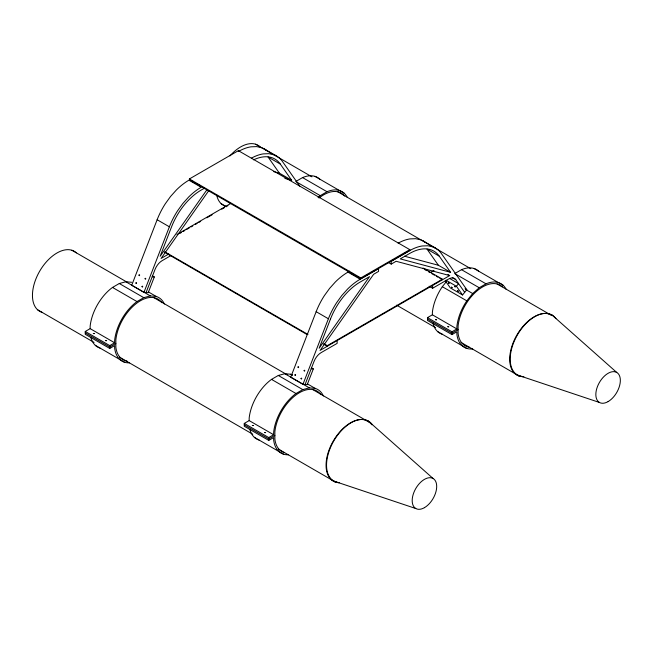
<?xml version="1.0" encoding="UTF-8"?>
<svg xmlns="http://www.w3.org/2000/svg" width="653" height="653" viewBox="0 0 653 653"><rect width="100%" height="100%" fill="white"/><g stroke="black" fill="none" stroke-linecap="round" stroke-linejoin="round"><path stroke-width="0.98" d="M143.954 292.348L169.38 226.803A51.922 29.973 -60 0 1 177.575 210.797L182.824 203.532L188.619 197.059A51.922 29.973 -60 0 1 201.173 187.248L188.929 180.179A51.922 29.973 -60 0 0 176.375 189.99L170.572 196.455L165.331 203.72A51.922 29.973 -60 0 0 157.136 219.734L131.71 285.279L143.954 292.348L148.19 292.724L154.312 276.945L152.565 275.933M146.076 292.536L154.998 269.534A11.632 6.718 -60 0 1 162.124 260.669L170.547 255.805M349.69 271.126L347.943 272.138A51.922 29.973 -60 0 0 335.389 281.941L329.585 288.414L324.345 295.678A51.922 29.973 -60 0 0 316.15 311.685L290.716 377.23L302.959 384.307L307.204 384.682L313.326 368.904L311.579 367.892M302.959 384.307L328.394 318.762A51.922 29.973 -60 0 1 336.589 302.747L341.829 295.483L347.633 289.01A51.922 29.973 -60 0 1 360.187 279.206L378.552 268.603L378.552 271.428L373.655 274.26L320.092 350.4L449.68 275.574L447.925 274.562M305.082 384.495L314.011 361.484A11.632 6.718 -60 0 1 321.137 352.62L337.144 343.38L337.144 340.548M206.985 189.688L160.148 256.27L171.502 226.991A48.453 27.973 -60 0 1 201.173 190.08L204.569 188.121M208.821 190.578L161.079 258.441L168.752 254.009M199.353 185.134L198.398 185.207L198.847 184.758M506.148 289.255A36.715 21.198 -60 0 0 486.003 283.826L479.229 287.736L472.682 293.54L466.813 300.845A36.715 21.198 -60 0 0 456.88 326.443L456.88 328.949L432.384 314.803L432.384 312.305A36.715 21.198 -60 0 1 442.318 286.7L446.432 281.59M388.592 262.596L391.212 264.114L391.212 261.282L409.578 250.679A51.922 29.973 -60 0 1 422.14 245.985L427.935 245.757L433.176 246.973A51.922 29.973 -60 0 1 441.371 253.519L466.805 289.695L462.561 294.976L456.439 286.267L458.561 283.631L449.819 278.578M318.084 197.581L320.264 195.647L327.039 191.737A36.715 21.198 -60 0 1 347.184 197.165M358.309 277.166L357.354 277.092L358.122 276.758M189.394 178.955L238.369 150.672L409.806 249.65L409.806 250.499L360.823 278.774L189.394 179.795L189.394 178.955L360.823 277.925L409.806 249.65M176.963 234.5L230.566 203.556M179.599 233.545L181.363 232.533M183.118 231.513L184.872 230.501M186.627 229.489L189.264 227.962M191.027 226.95L192.782 225.938M195.418 224.412L197.173 223.399M198.928 222.387L200.691 221.367M206.838 217.816L212.111 214.772M221.775 209.197L224.412 207.67M226.175 206.658L227.93 205.646M319.758 179.134A36.715 21.198 -60 0 0 302.551 177.592L295.776 181.51L320.264 195.647M129.425 362.839A36.715 21.198 -60 0 1 114.65 348.106L114.65 345.608L109.753 348.441L85.257 334.295L85.257 331.471L90.155 328.639L90.155 326.141A36.715 21.198 -60 0 1 112.504 287.434L119.287 283.516L125.833 281.769L131.702 282.292M85.257 331.471L109.753 345.608L114.65 342.784L114.65 340.278A36.715 21.198 -60 0 1 136.999 301.572L143.774 297.662L150.321 295.907L156.189 296.429A36.715 21.198 -60 0 1 164.368 304.02M115.859 343.494L109.753 347.021L85.257 332.883M391.212 264.114L396.11 261.282L449.68 275.574M430.613 272.44L434.016 270.473M323.798 343.625L327.308 345.649L442.416 279.198L442.416 279.762L439.779 278.243M288.43 454.79A36.715 21.198 -60 0 1 273.656 440.065L273.656 437.567L268.758 440.391L244.271 426.254L244.271 423.422L249.168 420.597L249.168 418.1A36.715 21.198 -60 0 1 271.517 379.385L278.292 375.475L284.839 373.72L290.707 374.242A36.715 21.198 -60 0 1 292.438 374.92M478.722 271.224A36.715 21.198 -60 0 0 461.516 269.681L454.733 273.599L479.229 287.736M429.119 286.226L432.621 288.242L448.635 279.002A11.632 6.718 -60 0 1 455.761 279.639L464.683 292.34M244.271 423.422L268.758 437.567L273.656 434.735L273.656 432.237A36.715 21.198 -60 0 1 296.005 393.53L302.788 389.612L309.334 387.858L315.203 388.388A36.715 21.198 -60 0 1 323.382 395.971M472.682 348.931A36.715 21.198 -60 0 1 456.88 334.271L456.88 331.773L451.982 334.605L427.486 320.46L427.486 317.636L432.384 314.803M427.486 317.636L451.982 331.773L456.88 328.949M274.872 435.453L268.758 438.979L244.271 424.842M458.096 329.659L451.982 333.185L427.486 319.048M192.986 181.787L192.211 181.526L192.986 181.265M351.6 273.191L351.6 273.77L352.106 273.264M152.198 276.758L154.312 276.945M311.203 368.716L313.326 368.904M273.591 171.608L279.402 173.159L291.646 180.228L280.292 164.066L268.048 156.998L279.402 173.159M284.871 178.424L291.646 180.228M404.476 256.205L438.367 265.249L450.611 272.317L439.257 256.156L427.005 249.087L438.367 265.249M450.611 272.317L400.265 258.89L409.578 253.511A48.453 27.973 -60 0 1 439.257 256.156M517.372 375.002L599.438 402.46M333.724 481.057L415.781 508.516M314.966 176.367L344.245 193.272M473.931 268.456L503.21 285.361M264.334 148.949L276.578 156.018M423.299 241.039L435.543 248.107M302.551 177.592L327.039 191.737M461.516 269.681L486.003 283.826M452.26 277.615L455.761 279.639M465.058 288.691L466.805 289.695M465.687 289.499L472.682 293.54M445.942 280.202L456.439 286.267M423.079 268.032L442.416 279.198M424.834 269.607L426.597 270.628M428.352 271.64L430.107 272.652M431.87 273.672L434.506 275.191M436.261 276.211L438.024 277.223M462.561 294.976L450.317 287.908L445.305 280.782M442.318 286.7L466.813 300.845M347.943 272.138L360.187 279.206M437.526 331.495L466.813 348.408M157.136 219.734L169.38 226.803M316.15 311.685L328.394 318.762M164.67 251.748L307.971 334.483M164.67 252.319L307.09 334.54M323.798 344.188L327.308 346.221L327.308 345.649M148.321 291.883L156.189 296.429M290.707 374.242L292.462 375.255M307.326 383.842L315.203 388.388M125.833 281.769L150.321 295.907M284.839 373.72L309.334 387.858M119.287 283.516L143.774 297.662M278.292 375.475L302.788 389.612M112.504 287.434L136.999 301.572M271.517 379.385L296.005 393.53M90.155 328.639L114.65 342.784M249.168 420.597L273.656 434.735M95.297 345.331L124.584 362.244M254.311 437.29L283.59 454.194M255.527 144.199L311.954 176.841M337.528 191.631L470.78 268.709M497.113 283.949L551.018 315.121M221.155 203.663L226.444 206.715M396.616 305.155L435.527 327.659M460.977 342.384L519.29 376.104M71.879 250.254L127.539 282.447M153.879 297.686L287.018 374.7M312.583 389.49L370.014 422.703M37.507 309.71L94.048 342.417M119.507 357.142L252.76 434.221M278.211 448.946L335.642 482.159M552.005 315.007L616.75 372.463M368.357 421.063L433.102 478.518M299.751 186.097L282.414 161.43A51.922 29.973 -60 0 0 274.219 154.883L268.971 153.675L263.175 153.896A51.922 29.973 -60 0 0 251.421 158.14M451.982 331.773L451.982 334.605M432.621 285.418L432.621 288.242M360.823 277.925L360.823 278.774M268.758 437.567L268.758 440.391M238.369 150.672L238.369 151.52A51.922 29.973 -60 0 1 250.932 146.827L256.727 146.599L261.967 147.815A51.922 29.973 -60 0 1 266.497 150.427M109.753 345.608L109.753 348.441M259.102 440.057A36.715 21.198 -60 0 1 249.96 429.854M320.819 394.641A34.984 20.194 -60 0 0 294.568 396.061A34.984 20.194 -60 0 0 274.872 431.723L274.872 439.175A34.984 20.194 -60 0 0 284.341 452.643M319.007 198.039A34.984 20.194 -60 0 1 344.515 196.014M253.601 159.846A48.453 27.973 -60 0 1 280.292 164.066M100.089 348.098A36.715 21.198 -60 0 1 90.955 337.895M161.805 302.69A34.984 20.194 -60 0 0 135.563 304.11A34.984 20.194 -60 0 0 115.859 339.764L115.859 347.225A34.984 20.194 -60 0 0 127.09 361.101M469.319 347.265A34.984 20.194 -60 0 1 458.096 333.389L458.096 325.929A34.984 20.194 -60 0 1 476.217 291.605A34.984 20.194 -60 0 1 502.239 286.781M442.318 334.263A36.715 21.198 -60 0 1 432.931 323.121M425.462 242.516A51.922 29.973 -60 0 0 420.932 239.904L415.692 238.688L409.888 238.916A51.922 29.973 -60 0 0 398.134 243.161M225.685 206.275A34.633 20.014 -60 0 1 216.608 194.831M229.929 155.928A34.633 20.014 -60 0 1 260.049 146.811M522.457 376.561A34.633 20.014 -60 0 1 517.339 335.03A34.633 20.014 -60 0 1 555.907 318.615M523.861 376.675A34.633 20.014 -60 0 1 514.442 339.74A34.633 20.014 -60 0 1 552.291 315.554M42.029 312.322A34.633 20.014 -60 0 1 39.621 271.281A34.633 20.014 -60 0 1 76.401 252.866M338.801 482.616A34.633 20.014 -60 0 1 333.691 441.077A34.633 20.014 -60 0 1 372.259 424.67M339.25 482.73A34.633 20.014 -60 0 1 332.85 441.779A34.633 20.014 -60 0 1 371.794 424.752M142.019 286.553C142.599 288.414 143.17 285.051 142.019 286.553M145.08 278.66C145.66 280.521 146.231 277.166 145.08 278.66M301.025 378.511C301.613 380.373 302.184 377.01 301.025 378.511M304.094 370.618C304.673 372.479 305.245 369.116 304.094 370.618M138.967 275.093C139.424 277.003 140.207 273.705 138.967 275.093M297.972 367.043C298.437 368.961 299.221 365.656 297.972 367.043M135.906 282.969C136.33 284.896 137.171 281.614 135.906 282.969M294.919 374.928C295.311 376.854 296.225 373.565 294.919 374.928M93.33 333.512L94.35 333.593L93.33 333.512M105.574 340.58L106.594 340.662L105.574 340.58M252.344 425.47L253.364 425.544L252.344 425.47M264.587 432.539L265.608 432.613L264.587 432.539M435.559 319.676L436.579 319.758L435.559 319.676M447.803 326.745L448.823 326.827L447.86 326.671M330.516 318.95L319.154 348.229L369.508 276.652L360.187 282.031A48.453 27.973 -60 0 0 330.516 318.95M448.399 282.806L449.199 283.451L448.448 282.806M451.46 287.165L452.26 287.81L451.509 287.165M454.521 286.341L455.321 286.994L454.57 286.341M457.582 290.699L458.382 291.344L457.631 290.699M608.106 401.595A17.321 10.007 -60 0 0 618.701 374.267A17.321 10.007 -60 0 0 597.471 386.527A17.321 10.007 -60 0 0 608.106 401.595M424.458 507.65A17.321 10.007 -60 0 0 435.053 480.322A17.321 10.007 -60 0 0 413.822 492.582A17.321 10.007 -60 0 0 424.458 507.65"/></g></svg>
